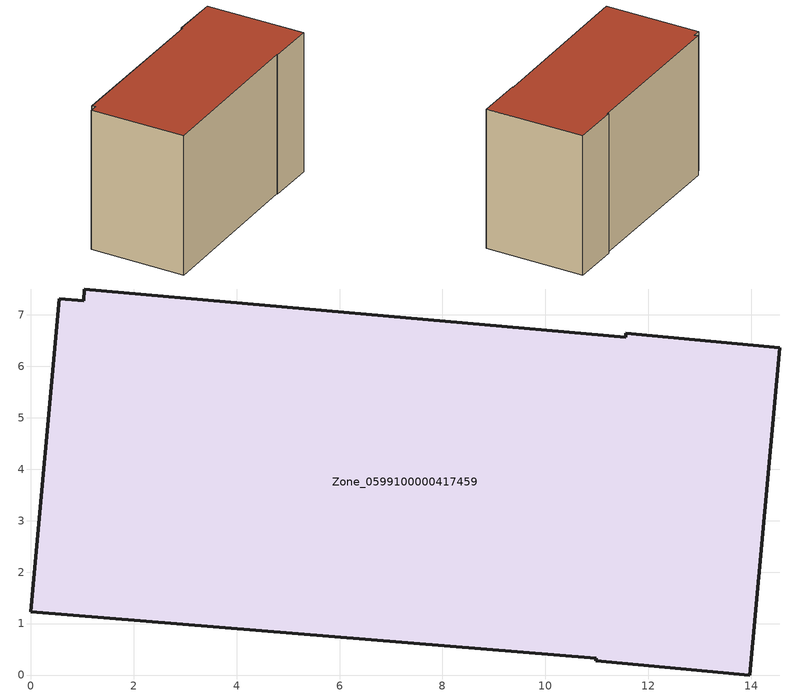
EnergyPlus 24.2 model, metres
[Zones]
Zone_0599100000417459
 floor ground (C_G): 1.03,7.5 11.56,6.56 11.57,6.64 14.55,6.37 13.97,0 10.98,0.27 10.99,0.33 0,1.23 0.55,7.32 1.03,7.28 z0
 wall outside (C_F): 11.57,6.64 11.56,6.56 1.03,7.5 1.03,7.28 0.55,7.32 0,1.23 10.99,0.33 10.98,0.27 13.97,0 14.55,6.37 11.57,6.64 z0:9.18
 roof outside (C_R): 11.56,6.56 1.03,7.5 1.03,7.28 0.55,7.32 0,1.23 10.99,0.33 10.98,0.27 13.97,0 14.55,6.37 11.57,6.64 z9.18
[BUILDING]
Pand.0599100000417459: North Axis=0; Terrain=City; Loads Convergence Tolerance Value=0.04; Temperature Convergence Tolerance Value=0.4; Solar Distribution=FullExterior; Maximum Number of Warmup Days=25; Minimum Number of Warmup Days=1
[Site:Location]
Rotterdam.The.Hague.AP_ZH_NLD Design_Conditions: Latitude=51.96; Longitude=4.45; Time Zone=1; Elevation=-4.5
[SITE:GROUNDTEMPERATURE:BUILDINGSURFACE]
18, 18, 18, 18, 18, 18, 18, 18, 18, 18, 18, 18
[MATERIAL] Thermal Absorptance=0.9; Solar Absorptance=0.7; Visible Absorptance=0.7
Name | Roughness | Thickness | Conductivity | Density | Specific Heat
G.TI.2006-2014 | MediumSmooth | 0.15 | 0.06 | 540 | 1210
F.TI.2006-2014 | Rough | 0.3 | 0.12 | 1920 | 840
R.TI.2006-2014 | MediumRough | 0.2 | 0.08 | 1500 | 1000
[CONSTRUCTION]
C_G: G.TI.2006-2014
C_F: F.TI.2006-2014
C_R: R.TI.2006-2014
[ZONE]
Zone_0599100000417459: Type=1; Multiplier=1; Ceiling Height=Autocalculate; Volume=Autocalculate; Floor Area=autocalculate; Part of Total Floor Area=Yes
[ZONEINFILTRATION:DESIGNFLOWRATE]
Infil_Zone_0599100000417459: Zone or ZoneList or Space or SpaceList=Zone_0599100000417459; Schedule=AlwaysOn; Design Flow Rate Calculation Method=Flow/Area; Flow Rate per Floor Area=0.0015; Constant Term Coefficient=1; Temperature Term Coefficient=0; Velocity Term Coefficient=0; Velocity Squared Term Coefficient=0
[HVACTEMPLATE:ZONE:IDEALLOADSAIRSYSTEM]
Zone_0599100000417459: Maximum Heating Supply Air Temperature=50; Minimum Cooling Supply Air Temperature=13; Maximum Heating Supply Air Humidity Ratio=0.0156; Minimum Cooling Supply Air Humidity Ratio=0.0077; Heating Limit=NoLimit; Cooling Limit=NoLimit; Dehumidification Control Type=ConstantSensibleHeatRatio; Cooling Sensible Heat Ratio=0.7; Dehumidification Setpoint=60; Humidification Control Type=None; Humidification Setpoint=30; Outdoor Air Method=None; Outdoor Air Flow Rate per Person=0.00944; Outdoor Air Flow Rate per Zone Floor Area=0; Outdoor Air Flow Rate per Zone=0; Demand Controlled Ventilation Type=None; Outdoor Air Economizer Type=NoEconomizer; Heat Recovery Type=None; Sensible Heat Recovery Effectiveness=0.7; Latent Heat Recovery Effectiveness=0.65
[ZONECONTROL:THERMOSTAT]
ThermostatControl_Zone_0599100000417459: Zone or ZoneList=Zone_0599100000417459; Control Type Schedule=DualSetpointControlType; Control 1=Thermostat_Zone_0599100000417459; Temperature Difference Between Cutout And Setpoint=0
[THERMOSTATSETPOINT:DUALSETPOINT]
Thermostat_Zone_0599100000417459: Heating Setpoint Temperature Schedule=HeatingSetpoint_Zone_0599100000417459; Cooling Setpoint Temperature Schedule=CoolingSetpoint_Zone_0599100000417459
[SCHEDULE:COMPACT]
HeatingSetpoint_Zone_0599100000417459: Through: 12/31, For: AllDays, Until: 24:00, 21
CoolingSetpoint_Zone_0599100000417459: Through: 12/31, For: AllDays, Until: 24:00, 24
DualSetpointControlType: Through: 12/31, For: AllDays, Until: 24:00, 4
AlwaysOn: Through: 12/31, For: AllDays, Until: 24:00, 1
